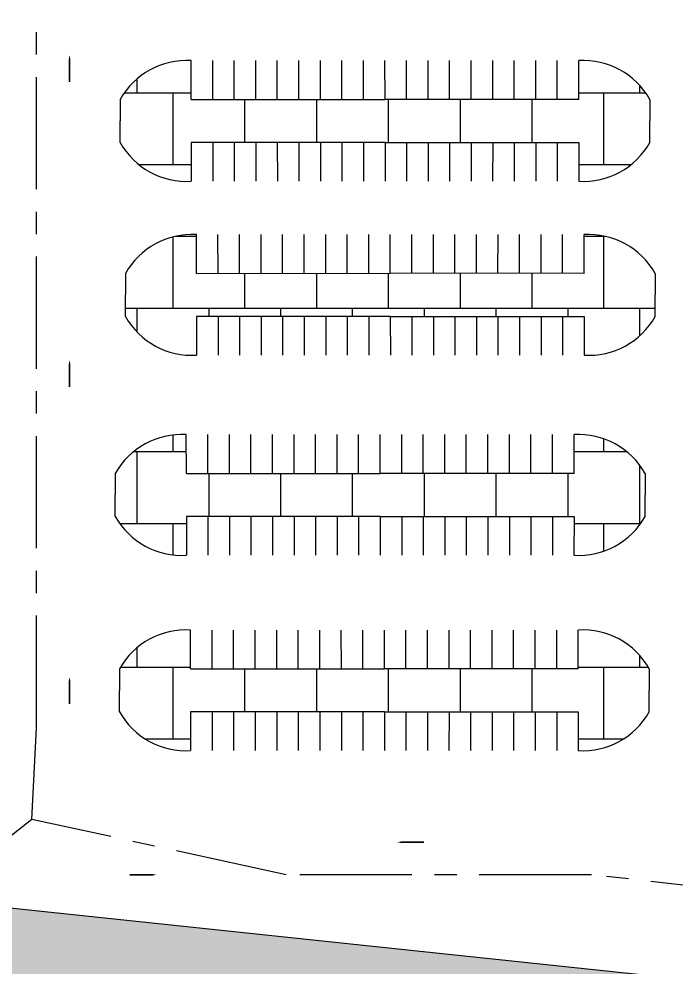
# Model space of a CAD drawing. Header units: inches. Extents: x 2549 to 23165, y 3287 to 26592.
# Drawn here: x 14941 to 18602, y 6329 to 11611 of the extents above; entities that cross this region are included whole.
import ezdxf

# ---------------------------------------------------------------- set-up
doc = ezdxf.new("R2010")
doc.units = ezdxf.units.IN
doc.header["$LTSCALE"] = 500
doc.header["$MEASUREMENT"] = 0
doc.linetypes.add('CENTER', pattern=[2, 1.25, -0.25, 0.25, -0.25])
for name, color, linetype in [('Building Structure', 7, 'Continuous'), ('Parking', 7, 'Continuous'), ('Road lines', 7, 'Continuous')]:
    doc.layers.add(name, color=color, linetype=linetype)

# ---------------------------------------------------------------- blocks, each defined once
blk = doc.blocks.new('sall parking')
for p, q in [((-2555.8, 120.1), (-2555.9, 336.1)), ((-2435.8, 120.1), (-2435.9, 336.1)), ((-2315.8, 120.1), (-2315.9, 336.1)), ((-2195.8, 120.1), (-2195.9, 336.1)), ((-2075.8, 120.2), (-2075.9, 336.2)), ((-1955.8, 120.2), (-1955.9, 336.2)), ((-1835.8, 120.2), (-1835.9, 336.2)), ((-1715.8, 120.2), (-1715.9, 336.2)), ((-1595.8, 120.2), (-1595.9, 336.2)), ((-1475.8, 120.3), (-1475.9, 336.3)), ((-1355.9, 120.2), (-1355.8, 336.2)), ((-1235.9, 120.2), (-1235.8, 336.2)), ((-1115.9, 120.2), (-1115.8, 336.2)), ((-995.9, 120.2), (-995.8, 336.2)), ((-875.9, 120.2), (-875.8, 336.2)), ((-755.9, 120.1), (-755.8, 336.1)), ((-635.9, 120.1), (-635.8, 336.1)), ((-515.9, 120.1), (-515.8, 336.1)), ((-395.9, 120.1), (-395.8, 336.1)), ((-2555.8, -119.9), (-2555.7, -335.9)), ((-2435.8, -119.9), (-2435.7, -335.9)), ((-2315.8, -119.9), (-2315.7, -335.9)), ((-2195.8, -119.9), (-2195.7, -335.9)), ((-2075.8, -119.8), (-2075.7, -335.8)), ((-1955.8, -119.8), (-1955.7, -335.8)), ((-1835.8, -119.8), (-1835.7, -335.8)), ((-1715.8, -119.8), (-1715.7, -335.8)), ((-1595.8, -119.8), (-1595.7, -335.8)), ((-1475.8, -119.7), (-1475.7, -335.7)), ((-1355.9, -119.8), (-1356, -335.8)), ((-1235.9, -119.8), (-1236, -335.8)), ((-1115.9, -119.8), (-1116, -335.8)), ((-995.9, -119.8), (-996, -335.8)), ((-875.9, -119.8), (-876, -335.8)), ((-755.9, -119.9), (-756, -335.9)), ((-635.9, -119.9), (-636, -335.9)), ((-515.9, -119.9), (-516, -335.9)), ((-395.9, -119.9), (-396, -335.9))]:
    blk.add_line(p, q)
at = {"layer": 'Parking'}
for p, q in [((-2951.7, 120), (-2951.7, 0)), ((-2555.8, 120.1), (-1475.8, 120.3)), ((-395.9, 120.1), (-1475.9, 120.3)), ((0, 120), (0, 0)), ((-2951.7, -120), (-2951.7, 0)), ((0, -120), (0, 0)), ((-1475.8, -119.7), (-2555.8, -119.9)), ((-1475.9, -119.7), (-395.9, -119.9))]:
    blk.add_line(p, q, dxfattribs=at)
for centre, start, end in [((-2580.8, -88.9), 86.6438, 150.6095), ((-370.9, -88.9), 29.3905, 93.3562), ((-2580.8, 89.1), 209.4111, 273.3768), ((-370.9, 89.1), 266.6232, 330.5889)]:
    blk.add_arc(centre, 425.7, start, end, dxfattribs=at)

msp = doc.modelspace()

# ---------------------------------------------------------------- hatches: boundary and pattern name
at = {"layer": 'Building Structure', "transparency": 33554539}
h = msp.add_hatch(dxfattribs=at)
h.set_pattern_fill('GRASS', color=256, scale=100)
h.paths.add_polyline_path([(8694.4, 11312.2), (8191.1, 10612.3), (13103.2, 6960.6), (13815.7, 6567.7), (13969.6, 6495.2, 0.345214), (14012.9, 6505.1), (14375.7, 6952.8), (11325.4, 9329.3)])
h.paths.add_polyline_path([(22665.6, 6323.7, 0.141733), (22618.5, 6354.6, 0.074964), (22607.9, 6356.2), (22014.1, 6356.2), (19208, 6207.4, -0.03962), (19141.6, 6209.2), (14813.1, 6667.2), (14585.2, 6385.9, 0.531455), (14602.6, 6328.8), (20267.9, 4589.8), (22023.6, 3546.1, 0.437958), (22192.7, 3596.4), (22721, 4673.7, 0.114482), (22733.2, 4726.5), (22733.2, 5633.3)])
at = {"layer": 'Road lines', "transparency": 33554687}
h = msp.add_hatch(dxfattribs=at)
h.set_pattern_fill('AR-B88', color=256, scale=50)
h.paths.add_polyline_path([(13015.6, 12218.8), (14095.6, 12218.6), (14095.6, 12434.6, -0.286583), (14491.5, 12218.5), (14491.4, 12098.5), (14491.4, 11978.5, -0.286583), (14095.5, 11762.6), (14095.5, 11978.6), (13015.5, 11978.8), (11935.7, 11978.6), (11935.7, 11762.6, -0.286583), (11539.8, 11978.5), (11539.7, 12098.5), (11539.7, 12218.5, -0.286583), (11935.6, 12434.6), (11935.6, 12218.6)])
h.paths.add_polyline_path([(13021.1, 11163.2), (14101, 11163), (14101.1, 11379, -0.286583), (14496.9, 11162.9), (14496.9, 11042.9), (14496.9, 10922.9, -0.286583), (14101, 10707), (14101, 10923), (13021, 10923.2), (11941.1, 10923), (11941.2, 10707, -0.286583), (11545.2, 10922.9), (11545.2, 11042.9), (11545.2, 11162.9, -0.286583), (11941.1, 11379), (11941.1, 11163)])
h.paths.add_polyline_path([(13021.1, 10179.9), (14101.1, 10179.7), (14101.1, 10395.7, -0.286583), (14497, 10179.6), (14497, 10059.6), (14496.9, 9939.6, -0.286583), (14101, 9723.7), (14101, 9939.7), (13021, 9939.9), (11941.2, 9939.7), (11941.2, 9723.7, -0.286583), (11545.3, 9939.6), (11545.3, 10059.6), (11545.2, 10179.6, -0.286583), (11941.1, 10395.7), (11941.1, 10179.7)])
h.paths.add_polyline_path([(17010.1, 10193.9), (18090, 10193.7), (18090, 10409.7, -0.286583), (18485.9, 10193.6), (18485.9, 10073.6), (18485.9, 9953.6, -0.286583), (18089.9, 9737.7), (18090, 9953.7), (17010, 9953.9), (15930.1, 9953.7), (15930.1, 9737.7, -0.286583), (15534.2, 9953.6), (15534.2, 10073.6), (15534.2, 10193.6, -0.286583), (15930, 10409.7), (15930.1, 10193.7)])
h.paths.add_polyline_path([(16980.5, 11163.2), (18060.4, 11163), (18060.5, 11379, -0.286583), (18456.3, 11162.9), (18456.3, 11042.9), (18456.3, 10922.9, -0.286583), (18060.4, 10707), (18060.4, 10923), (16980.4, 10923.2), (15900.5, 10923), (15900.6, 10707, -0.286583), (15504.6, 10922.9), (15504.6, 11042.9), (15504.6, 11162.9, -0.286583), (15900.5, 11379), (15900.5, 11163)])
h.paths.add_polyline_path([(16984.7, 12270.7), (18064.6, 12270.5), (18064.7, 12486.5, -0.286583), (18460.5, 12270.5), (18460.5, 12150.5), (18460.5, 12030.5, -0.286583), (18064.5, 11814.5), (18064.6, 12030.5), (16984.6, 12030.7), (15904.7, 12030.5), (15904.8, 11814.5, -0.286583), (15508.8, 12030.5), (15508.8, 12150.5), (15508.8, 12270.5, -0.286583), (15904.7, 12486.5), (15904.7, 12270.5)])
h.paths.add_polyline_path([(21139, 11604.3), (21019, 11604.3), (20899, 11604.3), (20131.3, 11604.1), (20011, 11604.3), (19891, 11604.3, 0.286583), (19675, 11208.3), (19891, 11208.3), (19891.6, 7848.3), (19675.6, 7848.3, 0.286583), (19891.7, 7452.4), (20011.7, 7452.5), (20131.7, 7452.5, 0.286583), (20347.6, 7848.4), (20131.6, 7848.4), (20131, 11208.4), (20347, 11208.4), (20683, 11208.3), (20899, 11208.3), (20899.6, 7848.3), (20683.6, 7848.3, 0.286583), (20899.7, 7452.4), (21019.7, 7452.5), (21139.7, 7452.5, 0.286583), (21355.6, 7848.4), (21139.6, 7848.4), (21139, 11208.4), (21355, 11208.4, 0.286583)])
h.paths.add_polyline_path([(16953.6, 9079.2), (18033.5, 9079), (18033.6, 9295, -0.286583), (18429.5, 9078.9), (18429.4, 8958.9), (18429.4, 8838.9, -0.286583), (18033.5, 8623), (18033.5, 8839), (16953.5, 8839.2), (15873.7, 8839), (15873.7, 8623, -0.286583), (15477.8, 8838.9), (15477.7, 8958.9), (15477.7, 9078.9, -0.286583), (15873.6, 9295), (15873.6, 9079)])
h.paths.add_polyline_path([(16977.2, 7990.6), (18057.1, 7990.4), (18057.1, 8206.4, -0.286583), (18453, 7990.3), (18453, 7870.3), (18453, 7750.3, -0.286583), (18057, 7534.4), (18057.1, 7750.4), (16977.1, 7750.6), (15897.2, 7750.4), (15897.3, 7534.4, -0.286583), (15501.3, 7750.3), (15501.3, 7870.3), (15501.3, 7990.3, -0.286583), (15897.1, 8206.4), (15897.2, 7990.4)])
h.paths.add_polyline_path([(20347.6, 12526.2), (20131.6, 12526.2), (20131, 15886.2), (20347, 15886.2), (20683, 15886.1), (20899, 15886.1), (20899.6, 12526.1), (20683.6, 12526.1, 0.286583), (20899.7, 12130.2), (21019.7, 12130.2), (21139.7, 12130.3, 0.286583), (21355.6, 12526.2), (21139.6, 12526.2), (21139, 15886.2), (21355, 15886.2, 0.286583), (21139, 16282.1), (21019, 16282.1), (20899, 16282), (20131.3, 16281.9), (20011, 16282.1), (19891, 16282, 0.286583), (19675, 15886.1), (19891, 15886.1), (19891.6, 12526.1), (19675.6, 12526.1, 0.286583), (19891.7, 12130.2), (20011.7, 12130.2), (20131.7, 12130.3, 0.286583)])
h.paths.add_polyline_path([(21557, 17288.9), (21341, 17288.8), (21340.4, 20648.8), (21556.4, 20648.9, 0.286583), (21340.3, 21044.7), (21220.3, 21044.7), (21100.3, 21044.7, 0.286583), (20884.4, 20648.8), (21100.4, 20648.8), (21101, 17288.8), (20885, 17288.8), (20549, 17288.9), (20333, 17288.8), (20332.4, 20648.8), (20548.4, 20648.9, 0.286583), (20332.3, 21044.7), (20212.3, 21044.7), (20092.3, 21044.7, 0.286583), (19876.4, 20648.8), (20092.4, 20648.8), (20093, 17288.8), (19877, 17288.8, 0.286583), (20093.1, 16892.9), (20213.1, 16892.9), (20333.1, 16892.9), (21100.8, 16893.1), (21221.1, 16892.9), (21341.1, 16892.9, 0.286583)])
h.paths.add_polyline_path([(18311, 24226.4), (18310.8, 23146.5), (18526.8, 23146.5, -0.286583), (18310.7, 22750.6), (18190.7, 22750.6), (18070.7, 22750.6, -0.286583), (17854.8, 23146.6), (18070.8, 23146.5), (18071, 24226.5), (18070.8, 25306.4), (17854.8, 25306.4, -0.286583), (18070.7, 25702.3), (18190.7, 25702.3), (18310.7, 25702.3, -0.286583), (18526.8, 25306.5), (18310.8, 25306.4)])
h.paths.add_polyline_path([(19472.6, 24226.3), (19472.4, 23146.4), (19688.4, 23146.3, -0.286583), (19472.4, 22750.5), (19352.4, 22750.5), (19232.4, 22750.5, -0.286583), (19016.4, 23146.5), (19232.4, 23146.4), (19232.6, 24226.4), (19232.4, 25306.3), (19016.4, 25306.2, -0.286583), (19232.4, 25702.2), (19352.4, 25702.2), (19472.4, 25702.2, -0.286583), (19688.4, 25306.3), (19472.4, 25306.3)])
h.paths.add_polyline_path([(20734.3, 24226.2), (20734.1, 23146.2), (20950.1, 23146.2, -0.286583), (20734, 22750.3), (20614, 22750.3), (20494, 22750.4, -0.286583), (20278.1, 23146.3), (20494.1, 23146.3), (20494.3, 24226.3), (20494.1, 25306.1), (20278.1, 25306.1, -0.286583), (20494, 25702), (20614, 25702), (20734, 25702.1, -0.286583), (20950.1, 25306.2), (20734.1, 25306.2)])
h.paths.add_polyline_path([(21958.4, 24187.2), (21958.3, 23107.3), (22174.3, 23107.2, -0.286583), (21958.2, 22711.4), (21838.2, 22711.4), (21718.2, 22711.4, -0.286583), (21502.3, 23107.3), (21718.3, 23107.3), (21718.4, 24187.3), (21718.3, 25267.1), (21502.3, 25267.1, -0.286583), (21718.2, 25663.1), (21838.2, 25663.1), (21958.2, 25663.1, -0.286583), (22174.3, 25267.2), (21958.3, 25267.2)])

# ---------------------------------------------------------------- linework, layer by layer
msp.add_line((14813.1, 6667.2), (19141.6, 6209.2))
at = {"layer": 'Road lines', "linetype": 'CENTER'}
for p, q in [((15038.1, 7662.2), (15038.1, 12992.3)), ((15013.4, 7150.7), (15038.1, 7662.2)), ((16429.7, 6843.1), (15013.4, 7150.7)), ((18130.6, 6843.1), (16429.7, 6843.1)), ((19083, 6734.4), (18130.6, 6843.1))]:
    msp.add_line(p, q, dxfattribs=at)
at = {"layer": 'Road lines'}
msp.add_line((15013.4, 7150.7), (14735.2, 6934.2), dxfattribs=at)
for points in [[(15223.1, 11409.4, 0, 36, 0), (15223.1, 11325.8, 9, 9, 0), (15223.1, 11260.3, 9, 9, 0)], [(15223.1, 9710.1, 0, 36, 0), (15223.1, 9626.5, 9, 9, 0), (15223.1, 9561, 9, 9, 0)], [(15223.1, 7943.9, 0, 36, 0), (15223.1, 7860.3, 9, 9, 0), (15223.1, 7794.8, 9, 9, 0)], [(17049.3, 7024.1, 0, 36, 0), (17132.9, 7024.1, 9, 9, 0), (17198.5, 7024.1, 9, 9, 0)], [(15706.3, 6842.8, 0, 36, 0), (15622.7, 6842.8, 9, 9, 0), (15557.1, 6842.8, 9, 9, 0)]]:
    msp.add_lwpolyline(points, format="xyseb", dxfattribs=at)

# ---------------------------------------------------------------- block references
at = {"layer": 'Parking'}
for p in [(18456.3, 11042.9), (18485.9, 10073.6), (18429.4, 8958.9), (18453, 7870.3)]:
    msp.add_blockref('sall parking', p, dxfattribs=at)

doc.saveas('drawing.dxf')
